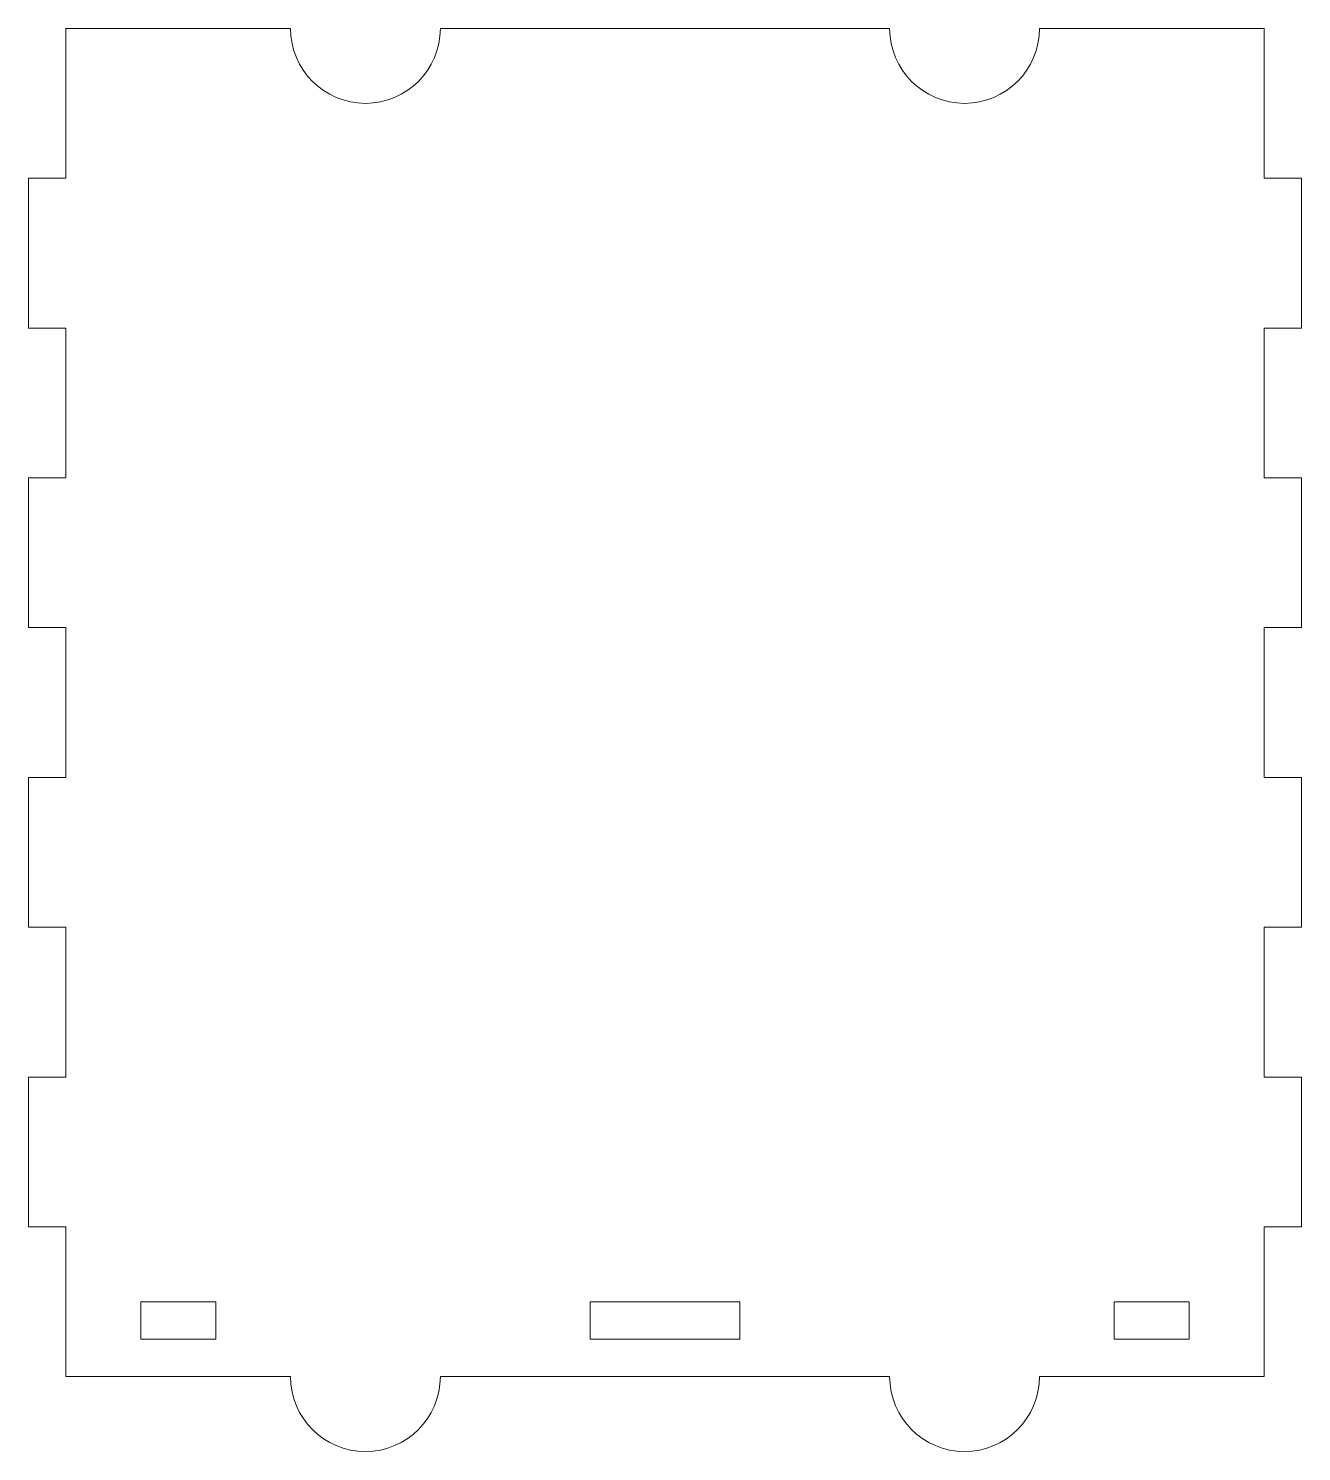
# Model space of a CAD drawing. Header units: millimetres. Extents: x -42.5 to 42.5, y -5 to 90.
import ezdxf

# ---------------------------------------------------------------- set-up
doc = ezdxf.new("R2010")
doc.units = ezdxf.units.MM

msp = doc.modelspace()

# ---------------------------------------------------------------- linework, layer by layer
at = {"color": 7, "linetype": 'Continuous', "lineweight": 15}
for p, q in [((-25, 90), (-40, 90)), ((-40, 90), (-40, 80)), ((15, 90), (-15, 90)), ((40, 90), (25, 90)), ((40, 80), (40, 90)), ((-40, 80), (-42.5, 80)), ((-42.5, 80), (-42.5, 70)), ((42.5, 80), (40, 80)), ((42.5, 70), (42.5, 80)), ((-42.5, 70), (-40, 70)), ((-40, 70), (-40, 60)), ((40, 60), (40, 70)), ((40, 70), (42.5, 70)), ((-40, 60), (-42.5, 60)), ((-42.5, 60), (-42.5, 50)), ((42.5, 60), (40, 60)), ((42.5, 50), (42.5, 60)), ((-42.5, 50), (-40, 50)), ((-40, 50), (-40, 40)), ((40, 40), (40, 50)), ((40, 50), (42.5, 50)), ((-40, 40), (-42.5, 40)), ((-42.5, 40), (-42.5, 30)), ((42.5, 40), (40, 40)), ((42.5, 30), (42.5, 40)), ((-42.5, 30), (-40, 30)), ((-40, 30), (-40, 20)), ((40, 20), (40, 30)), ((40, 30), (42.5, 30)), ((-40, 20), (-42.5, 20)), ((-42.5, 20), (-42.5, 10)), ((42.5, 20), (40, 20)), ((42.5, 10), (42.5, 20)), ((-42.5, 10), (-40, 10)), ((-40, 10), (-40, 0)), ((40, 0), (40, 10)), ((40, 10), (42.5, 10)), ((-35, 5), (-35, 2.5)), ((-30, 5), (-35, 5)), ((-30, 2.5), (-30, 5)), ((5, 5), (-5, 5)), ((-5, 5), (-5, 2.5)), ((5, 2.5), (5, 5)), ((35, 5), (30, 5)), ((30, 5), (30, 2.5)), ((35, 2.5), (35, 5)), ((-35, 2.5), (-30, 2.5)), ((-5, 2.5), (5, 2.5)), ((30, 2.5), (35, 2.5)), ((-40, 0), (-25, 0)), ((-15, 0), (15, 0)), ((25, 0), (40, 0))]:
    msp.add_line(p, q, dxfattribs=at)
for centre in [(-20, 90), (20, 90), (-20, 0), (20, 0)]:
    msp.add_arc(centre, 5, 180, 0, dxfattribs=at)

doc.saveas('drawing.dxf')
